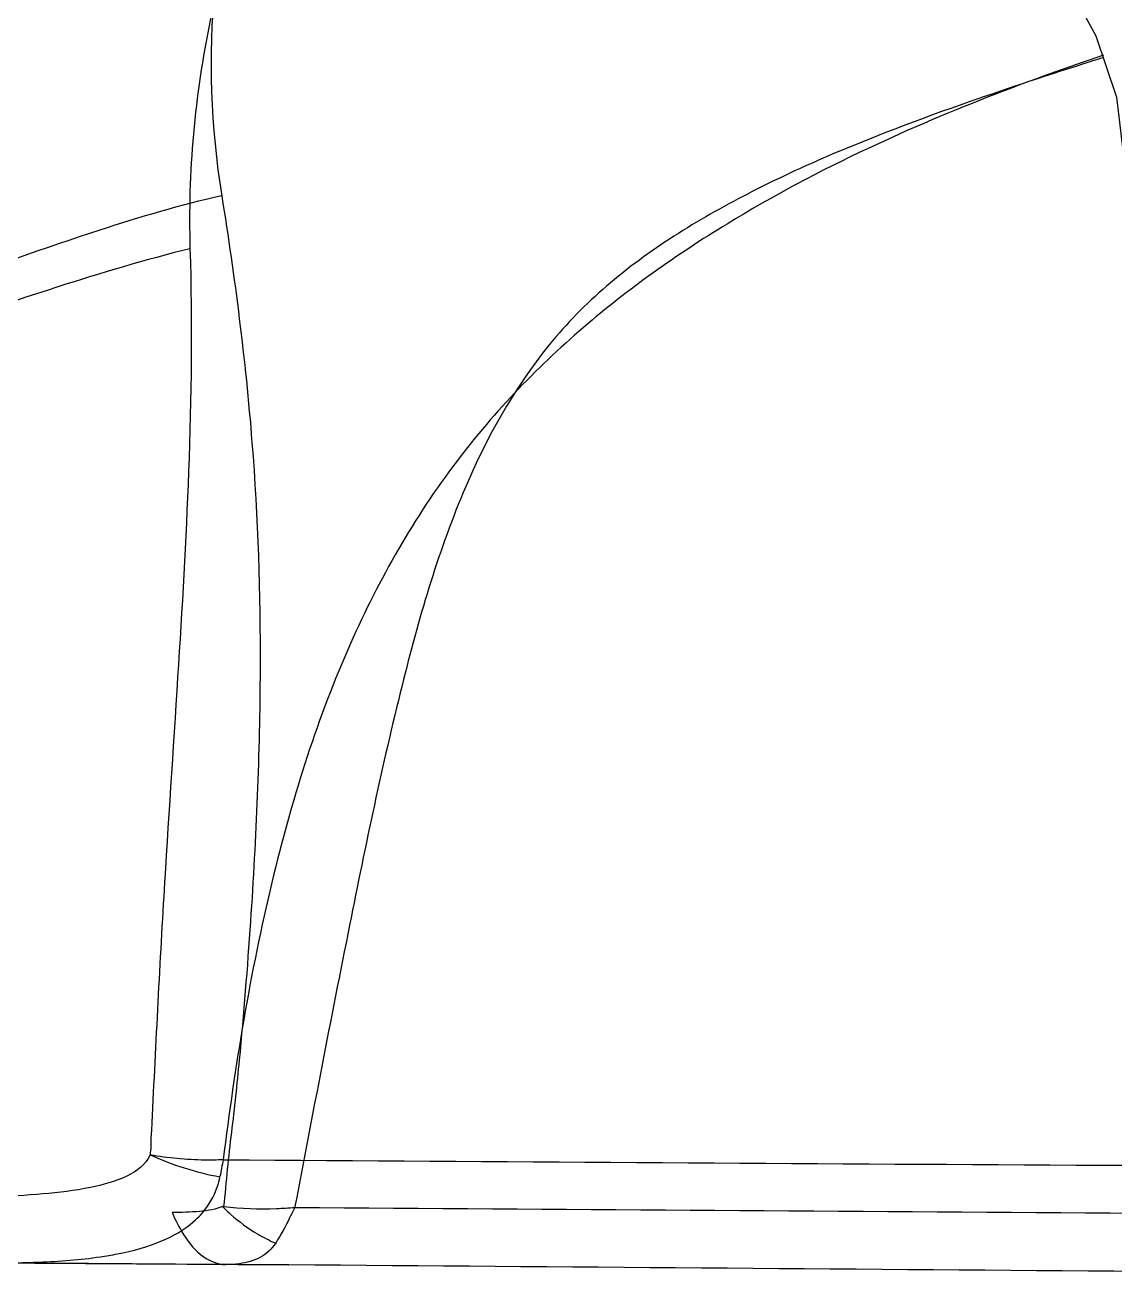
# Model space of a CAD drawing. Header units: millimetres. Extents: x 3553 to 4035, y 25961 to 26175.
# Drawn here: x 3888.5 to 3897.13, y 26043.19 to 26053.11 of the extents above; entities that cross this region are included whole.
import ezdxf

# ---------------------------------------------------------------- set-up
doc = ezdxf.new("R2010")
doc.units = ezdxf.units.MM

msp = doc.modelspace()

# ---------------------------------------------------------------- linework, layer by layer
for points, knots in [([(3890.0872, 26053.9785), (3890.0496, 26053.7906), (3890.0217, 26053.6005), (3890.0024, 26053.4093), (3890.0024, 26053.4093), (3889.9476, 26052.8584), (3889.9701, 26052.2989), (3890.0571, 26051.7534)], [0, 0, 0, 0, 0.5, 0.5, 0.5, 0.5, 1, 1, 1, 1]), ([(3890.113, 26053.7369), (3890.0571, 26053.5404), (3890.0066, 26053.3428), (3889.9658, 26053.1419), (3889.9658, 26053.1419), (3889.8423, 26052.5491), (3889.7876, 26051.9392), (3889.8058, 26051.3346)], [0, 0, 0, 0, 0.5, 0.5, 0.5, 0.5, 1, 1, 1, 1]), ([(3896.7464, 26053.4244), (3896.7464, 26053.4244), (3896.7336, 26053.4373), (3896.7336, 26053.4373), (3896.7336, 26053.4373), (3896.7336, 26053.4373), (3896.7443, 26053.4233), (3896.7443, 26053.4233), (3896.7443, 26053.4233), (3896.7443, 26053.4233), (3896.8259, 26053.3084), (3896.8259, 26053.3084), (3896.8259, 26053.3084), (3896.8259, 26053.3084), (3896.9816, 26053.0206), (3896.9816, 26053.0206)], [0, 0, 0, 0, 0.25, 0.25, 0.25, 0.25, 0.5, 0.5, 0.5, 0.5, 0.75, 0.75, 0.75, 0.75, 1, 1, 1, 1]), ([(3896.9816, 26053.0206), (3896.9816, 26053.0206), (3897.147, 26052.5341), (3897.147, 26052.5341), (3897.147, 26052.5341), (3897.147, 26052.5341), (3897.2243, 26051.8694), (3897.2243, 26051.8694)], [0, 0, 0, 0, 0.5, 0.5, 0.5, 0.5, 1, 1, 1, 1]), ([(3897.0428, 26052.867), (3896.7572, 26052.7725), (3896.4747, 26052.6705), (3896.1945, 26052.561), (3896.1945, 26052.561), (3895.8519, 26052.4289), (3895.5125, 26052.286), (3895.1796, 26052.1292), (3895.1796, 26052.1292), (3894.7962, 26051.9499), (3894.4214, 26051.7512), (3894.0606, 26051.53), (3894.0606, 26051.53), (3893.6622, 26051.2873), (3893.2788, 26051.0167), (3892.9244, 26050.7117), (3892.9244, 26050.7117), (3892.541, 26050.3831), (3892.1899, 26050.0147), (3891.8881, 26049.6099), (3891.8881, 26049.6099), (3891.5541, 26049.1631), (3891.2803, 26048.6713), (3891.0558, 26048.159), (3891.0558, 26048.159), (3890.7981, 26047.5684), (3890.607, 26046.9509), (3890.4566, 26046.3248), (3890.4566, 26046.3248), (3890.2816, 26045.5978), (3890.1602, 26044.86), (3890.0689, 26044.119)], [0, 0, 0, 0, 0.125, 0.125, 0.125, 0.125, 0.25, 0.25, 0.25, 0.25, 0.375, 0.375, 0.375, 0.375, 0.5, 0.5, 0.5, 0.5, 0.625, 0.625, 0.625, 0.625, 0.75, 0.75, 0.75, 0.75, 0.875, 0.875, 0.875, 0.875, 1, 1, 1, 1]), ([(3896.944, 26052.8176), (3896.6208, 26052.7145), (3896.2986, 26052.6093), (3895.9797, 26052.4976), (3895.9797, 26052.4976), (3895.5888, 26052.3612), (3895.2022, 26052.2162), (3894.8231, 26052.0519), (3894.8231, 26052.0519), (3894.6201, 26051.9639), (3894.4193, 26051.8694), (3894.2228, 26051.7673), (3894.2228, 26051.7673), (3894.0241, 26051.6653), (3893.8287, 26051.5547), (3893.6396, 26051.4334), (3893.6396, 26051.4334), (3893.4539, 26051.3131), (3893.2734, 26051.1831), (3893.1059, 26051.0382), (3893.1059, 26051.0382), (3892.9416, 26050.8964), (3892.7891, 26050.7418), (3892.6517, 26050.5732), (3892.6517, 26050.5732), (3892.366, 26050.2241), (3892.1459, 26049.8204), (3891.9697, 26049.4026), (3891.9697, 26049.4026), (3891.7625, 26048.9086), (3891.6153, 26048.3942), (3891.4854, 26047.8755), (3891.4854, 26047.8755), (3891.3286, 26047.2462), (3891.1965, 26046.6115), (3891.0698, 26045.9769), (3891.0698, 26045.9769), (3890.9205, 26045.2316), (3890.7777, 26044.4863), (3890.6349, 26043.7399)], [0, 0, 0, 0, 0.1, 0.1, 0.1, 0.1, 0.2, 0.2, 0.2, 0.2, 0.3, 0.3, 0.3, 0.3, 0.4, 0.4, 0.4, 0.4, 0.5, 0.5, 0.5, 0.5, 0.6, 0.6, 0.6, 0.6, 0.7, 0.7, 0.7, 0.7, 0.8, 0.8, 0.8, 0.8, 0.9, 0.9, 0.9, 0.9, 1, 1, 1, 1]), ([(3890.0571, 26051.7534), (3889.7307, 26051.6814), (3889.4096, 26051.5848), (3889.0906, 26051.4817), (3889.0906, 26051.4817), (3888.6535, 26051.3399), (3888.2218, 26051.1842), (3887.7923, 26051.0221), (3887.7923, 26051.0221), (3887.2542, 26050.8191), (3886.7205, 26050.6043), (3886.1889, 26050.3842), (3886.1889, 26050.3842), (3885.5607, 26050.1243), (3884.9357, 26049.8558), (3884.3128, 26049.582), (3884.3128, 26049.582), (3882.8341, 26048.9322), (3881.3682, 26048.2514), (3879.9098, 26047.5544), (3879.9098, 26047.5544), (3878.2464, 26046.7587), (3876.5926, 26045.9414), (3874.9484, 26045.107)], [0, 0, 0, 0, 0.166667, 0.166667, 0.166667, 0.166667, 0.333333, 0.333333, 0.333333, 0.333333, 0.5, 0.5, 0.5, 0.5, 0.666667, 0.666667, 0.666667, 0.666667, 0.833333, 0.833333, 0.833333, 0.833333, 1, 1, 1, 1]), ([(3890.0571, 26051.7534), (3890.1613, 26051.1058), (3890.2451, 26050.455), (3890.2966, 26049.801), (3890.2966, 26049.801), (3890.3439, 26049.2039), (3890.3632, 26048.6036), (3890.361, 26048.0044), (3890.361, 26048.0044), (3890.3589, 26047.3386), (3890.3299, 26046.6717), (3890.2848, 26046.0069), (3890.2848, 26046.0069), (3890.2601, 26045.6407), (3890.23, 26045.2745), (3890.1957, 26044.9083), (3890.1957, 26044.9083), (3890.186, 26044.8138), (3890.1774, 26044.7193), (3890.1667, 26044.6238), (3890.1667, 26044.6238), (3890.157, 26044.5282), (3890.1452, 26044.4326), (3890.1334, 26044.337), (3890.1334, 26044.337), (3890.1216, 26044.2393), (3890.1108, 26044.1416), (3890.1011, 26044.0449), (3890.1011, 26044.0449), (3890.0915, 26043.9451), (3890.084, 26043.8463), (3890.0711, 26043.7475)], [0, 0, 0, 0, 0.125, 0.125, 0.125, 0.125, 0.25, 0.25, 0.25, 0.25, 0.375, 0.375, 0.375, 0.375, 0.5, 0.5, 0.5, 0.5, 0.625, 0.625, 0.625, 0.625, 0.75, 0.75, 0.75, 0.75, 0.875, 0.875, 0.875, 0.875, 1, 1, 1, 1]), ([(3889.8058, 26051.3346), (3889.4525, 26051.2465), (3889.1046, 26051.1434), (3888.7577, 26051.0317), (3888.7577, 26051.0317), (3888.3099, 26050.8889), (3887.8653, 26050.7342), (3887.4228, 26050.5732), (3887.4228, 26050.5732), (3886.2695, 26050.1554), (3885.1311, 26049.6969), (3883.9982, 26049.2233), (3883.9982, 26049.2233), (3882.5838, 26048.6316), (3881.1803, 26048.0151), (3879.7831, 26047.3826), (3879.7831, 26047.3826), (3878.2077, 26046.6695), (3876.642, 26045.9361), (3875.0848, 26045.1865)], [0, 0, 0, 0, 0.2, 0.2, 0.2, 0.2, 0.4, 0.4, 0.4, 0.4, 0.6, 0.6, 0.6, 0.6, 0.8, 0.8, 0.8, 0.8, 1, 1, 1, 1]), ([(3889.8058, 26051.3346), (3889.8241, 26050.7461), (3889.8166, 26050.1576), (3889.794, 26049.5691), (3889.794, 26049.5691), (3889.7747, 26049.0257), (3889.7425, 26048.4834), (3889.7081, 26047.941), (3889.7081, 26047.941), (3889.6716, 26047.3622), (3889.6319, 26046.7834), (3889.5975, 26046.2056), (3889.5975, 26046.2056), (3889.5599, 26045.5677), (3889.5288, 26044.9298), (3889.4965, 26044.293)], [0, 0, 0, 0, 0.25, 0.25, 0.25, 0.25, 0.5, 0.5, 0.5, 0.5, 0.75, 0.75, 0.75, 0.75, 1, 1, 1, 1]), ([(3889.0165, 26043.8999), (3888.8919, 26043.8742), (3888.7663, 26043.8591), (3888.6406, 26043.8484), (3888.6406, 26043.8484), (3888.5064, 26043.8366), (3888.3732, 26043.8301), (3888.2401, 26043.8259), (3888.2401, 26043.8259), (3887.9609, 26043.8162), (3887.6827, 26043.8183), (3887.4035, 26043.8226), (3887.4035, 26043.8226), (3887.1157, 26043.8269), (3886.829, 26043.8344), (3886.5422, 26043.843), (3886.5422, 26043.843), (3886.2501, 26043.8506), (3885.958, 26043.8591), (3885.6659, 26043.8688), (3885.6659, 26043.8688), (3885.5188, 26043.8731), (3885.3717, 26043.8785), (3885.2246, 26043.8838), (3885.2246, 26043.8838), (3885.0774, 26043.8881), (3884.9292, 26043.8946), (3884.7821, 26043.9053), (3884.7821, 26043.9053), (3884.4868, 26043.9279), (3884.1926, 26043.973), (3883.8994, 26044.0127), (3883.8994, 26044.0127), (3883.6051, 26044.0514), (3883.3098, 26044.0836), (3883.0156, 26044.1158), (3883.0156, 26044.1158), (3882.7202, 26044.148), (3882.4249, 26044.1792), (3882.1307, 26044.2103), (3882.1307, 26044.2103), (3881.54, 26044.2726), (3880.9504, 26044.3349), (3880.3609, 26044.4015), (3880.3609, 26044.4015), (3879.7713, 26044.468), (3879.1817, 26044.5378), (3878.5943, 26044.6152), (3878.5943, 26044.6152), (3878.0058, 26044.6914), (3877.4184, 26044.7752), (3876.8331, 26044.8686), (3876.8331, 26044.8686), (3876.2478, 26044.961), (3875.6636, 26045.0641), (3875.0848, 26045.1865)], [0, 0, 0, 0, 0.071429, 0.071429, 0.071429, 0.071429, 0.142857, 0.142857, 0.142857, 0.142857, 0.214286, 0.214286, 0.214286, 0.214286, 0.285714, 0.285714, 0.285714, 0.285714, 0.357143, 0.357143, 0.357143, 0.357143, 0.428571, 0.428571, 0.428571, 0.428571, 0.5, 0.5, 0.5, 0.5, 0.571429, 0.571429, 0.571429, 0.571429, 0.642857, 0.642857, 0.642857, 0.642857, 0.714286, 0.714286, 0.714286, 0.714286, 0.785714, 0.785714, 0.785714, 0.785714, 0.857143, 0.857143, 0.857143, 0.857143, 0.928571, 0.928571, 0.928571, 0.928571, 1, 1, 1, 1]), ([(3889.4965, 26044.293), (3889.4955, 26044.2704), (3889.4965, 26044.2479), (3889.4955, 26044.2243), (3889.4955, 26044.2243), (3889.4944, 26044.2028), (3889.4912, 26044.1802), (3889.489, 26044.1577)], [0, 0, 0, 0, 0.5, 0.5, 0.5, 0.5, 1, 1, 1, 1]), ([(3889.489, 26044.1577), (3889.459, 26044.0814), (3889.3838, 26044.0277), (3889.3065, 26043.9902), (3889.3065, 26043.9902), (3889.212, 26043.944), (3889.1153, 26043.9204), (3889.0165, 26043.8999)], [0, 0, 0, 0, 0.5, 0.5, 0.5, 0.5, 1, 1, 1, 1]), ([(3890.0689, 26044.119), (3890.0206, 26044.1169), (3889.9712, 26044.1158), (3889.9218, 26044.1169), (3889.9218, 26044.1169), (3889.7768, 26044.118), (3889.6319, 26044.1319), (3889.489, 26044.1577)], [0, 0, 0, 0, 0.5, 0.5, 0.5, 0.5, 1, 1, 1, 1]), ([(3889.9014, 26043.6959), (3889.954, 26043.756), (3889.9959, 26043.828), (3890.0217, 26043.9032), (3890.0217, 26043.9032), (3890.0303, 26043.93), (3890.0378, 26043.9569), (3890.0432, 26043.9848)], [0, 0, 0, 0, 0.5, 0.5, 0.5, 0.5, 1, 1, 1, 1]), ([(3890.0722, 26043.7518), (3890.012, 26043.7271), (3889.9465, 26043.7163), (3889.881, 26043.7099), (3889.881, 26043.7099), (3889.808, 26043.7034), (3889.736, 26043.7013), (3889.6641, 26043.7013)], [0, 0, 0, 0, 0.5, 0.5, 0.5, 0.5, 1, 1, 1, 1]), ([(3889.6641, 26043.7013), (3889.6898, 26043.6411), (3889.7199, 26043.5821), (3889.7554, 26043.5273), (3889.7554, 26043.5273), (3889.7983, 26043.4597), (3889.8477, 26043.3963), (3889.9143, 26043.3512), (3889.9143, 26043.3512), (3889.9658, 26043.3157), (3890.026, 26043.29), (3890.0872, 26043.29)], [0, 0, 0, 0, 0.333333, 0.333333, 0.333333, 0.333333, 0.666667, 0.666667, 0.666667, 0.666667, 1, 1, 1, 1]), ([(3890.0625, 26043.7485), (3890.084, 26043.7271), (3890.1065, 26043.7066), (3890.1291, 26043.6862), (3890.1291, 26043.6862), (3890.1946, 26043.6293), (3890.2644, 26043.5767), (3890.3396, 26043.5327)], [0, 0, 0, 0, 0.5, 0.5, 0.5, 0.5, 1, 1, 1, 1]), ([(3890.6349, 26043.7399), (3890.5876, 26043.7356), (3890.5393, 26043.7324), (3890.492, 26043.7303), (3890.492, 26043.7303), (3890.3514, 26043.7249), (3890.2107, 26043.7303), (3890.0711, 26043.7475)], [0, 0, 0, 0, 0.5, 0.5, 0.5, 0.5, 1, 1, 1, 1]), ([(3890.6349, 26043.7399), (3890.622, 26043.7131), (3890.6091, 26043.6862), (3890.5951, 26043.6594), (3890.5951, 26043.6594), (3890.5619, 26043.5907), (3890.5264, 26043.5241), (3890.4845, 26043.4597)], [0, 0, 0, 0, 0.5, 0.5, 0.5, 0.5, 1, 1, 1, 1]), ([(3889.5868, 26043.479), (3889.6115, 26043.4897), (3889.6362, 26043.5005), (3889.6609, 26043.5133), (3889.6609, 26043.5133), (3889.7285, 26043.5488), (3889.794, 26043.5907), (3889.8499, 26043.6433)], [0, 0, 0, 0, 0.5, 0.5, 0.5, 0.5, 1, 1, 1, 1]), ([(3889.096, 26043.3512), (3889.1411, 26043.3576), (3889.1851, 26043.3651), (3889.2291, 26043.3737), (3889.2291, 26043.3737), (3889.3516, 26043.3974), (3889.4729, 26043.4296), (3889.5868, 26043.479)], [0, 0, 0, 0, 0.5, 0.5, 0.5, 0.5, 1, 1, 1, 1]), ([(3890.4845, 26043.4597), (3890.4545, 26043.4135), (3890.4126, 26043.3748), (3890.3643, 26043.348), (3890.3643, 26043.348), (3890.3127, 26043.319), (3890.2547, 26043.3039), (3890.1967, 26043.2964)], [0, 0, 0, 0, 0.5, 0.5, 0.5, 0.5, 1, 1, 1, 1]), ([(3888.4366, 26043.3039), (3888.4946, 26043.305), (3888.5526, 26043.3072), (3888.6095, 26043.3093), (3888.6095, 26043.3093), (3888.7727, 26043.3147), (3888.9349, 26043.3265), (3889.096, 26043.3512)], [0, 0, 0, 0, 0.5, 0.5, 0.5, 0.5, 1, 1, 1, 1])]:
    msp.add_open_spline(points, degree=3, knots=knots)
for points in [[(3897.0407, 26052.8477), (3897.0085, 26052.838), (3896.9763, 26052.8273), (3896.944, 26052.8176)], [(3889.489, 26044.1588), (3889.6662, 26044.0804), (3889.852, 26044.017), (3890.0432, 26043.9848)], [(3890.0689, 26044.119), (3890.0603, 26044.075), (3890.0517, 26044.031), (3890.0432, 26043.9869)], [(3890.0689, 26044.119), (3894.4354, 26044.09), (3898.8008, 26044.0653), (3903.1662, 26044.0449)], [(3889.8499, 26043.6433), (3889.8681, 26043.6594), (3889.8853, 26043.6766), (3889.9014, 26043.6959)], [(3903.1662, 26043.6583), (3898.9887, 26043.6809), (3894.8123, 26043.712), (3890.6349, 26043.7399)], [(3890.3396, 26043.5327), (3890.3857, 26043.5048), (3890.4351, 26043.4801), (3890.4845, 26043.4597)], [(3887.7676, 26043.3061), (3887.7676, 26043.3061), (3890.5898, 26043.2868), (3890.5898, 26043.2868)], [(3888.6557, 26043.3007), (3888.6557, 26043.3007), (3888.4033, 26043.3018), (3888.4033, 26043.3018)], [(3889.3473, 26043.2953), (3889.3473, 26043.2953), (3888.6557, 26043.3007), (3888.6557, 26043.3007)], [(3889.6898, 26043.2932), (3889.6898, 26043.2932), (3889.3473, 26043.2953), (3889.3473, 26043.2953)], [(3889.8799, 26043.291), (3889.8799, 26043.291), (3889.6898, 26043.2932), (3889.6898, 26043.2932)], [(3890.0872, 26043.29), (3890.0872, 26043.29), (3889.8799, 26043.291), (3889.8799, 26043.291)], [(3890.1967, 26043.2964), (3890.1602, 26043.291), (3890.1237, 26043.29), (3890.0872, 26043.29)], [(3890.4351, 26043.2878), (3890.4351, 26043.2878), (3890.0872, 26043.29), (3890.0872, 26043.29)], [(3890.4835, 26043.2868), (3890.4835, 26043.2868), (3890.4351, 26043.2878), (3890.4351, 26043.2878)], [(3890.5898, 26043.2868), (3890.5898, 26043.2868), (3890.4835, 26043.2868), (3890.4835, 26043.2868)], [(3903.6602, 26043.1912), (3899.3034, 26043.2169), (3894.9466, 26043.2535), (3890.5898, 26043.2868)]]:
    msp.add_open_spline(points, degree=3)

doc.saveas('drawing.dxf')
